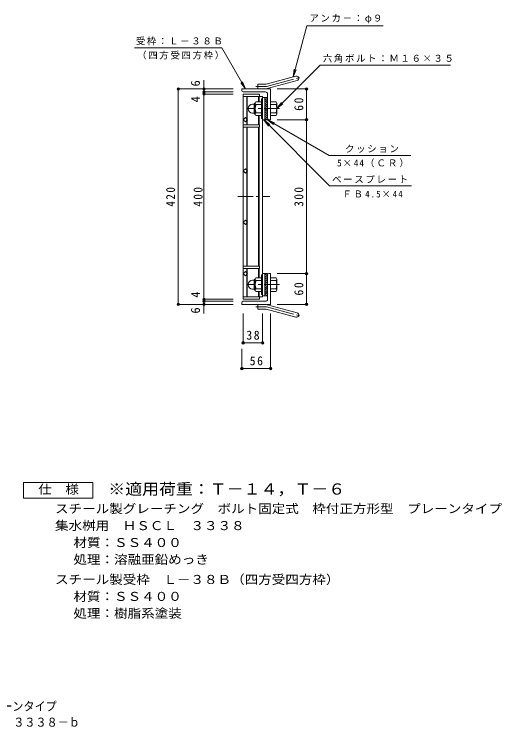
# Model space of a CAD drawing. Units: millimetres at full size, sheet at 1:6. Extents: x -759 to 1068, y -824 to 664.
# Drawn here: x 118 to 1068, y -824 to 566 of the extents above; entities that cross this region are included whole.
import ezdxf
from ezdxf.enums import TextEntityAlignment as Align

# ---------------------------------------------------------------- set-up
doc = ezdxf.new("R2010")
doc.units = ezdxf.units.MM
doc.header["$LTSCALE"] = 6
doc.header["$PDMODE"] = 32
doc.header["$PDSIZE"] = 4.8
doc.linetypes.add('CHAIN1', pattern=[8, 5, -1, 1, -1])
doc.linetypes.add('CHAIN2', pattern=[12, 9, -1, 1, -1])
for name, color, linetype, lineweight in [('E-1', 2, 'Continuous', 9), ('E-2', 3, 'Continuous', 9), ('E-4', 7, 'Continuous', 9), ('E-5', 7, 'Continuous', 9), ('F-4_F-4ﾚｲﾔ', 2, 'Continuous', 9)]:
    doc.layers.add(name, color=color, linetype=linetype, lineweight=lineweight)
doc.layers.add('F-5_F-5ﾚｲﾔ', color=2, linetype='Continuous')
doc.styles.add('ＭＳ ゴシック', font='')
doc.styles.get('ＭＳ ゴシック').set_extended_font_data('MS Gothic')

msp = doc.modelspace()

# ---------------------------------------------------------------- linework, layer by layer
at = {"layer": 'E-1'}
for p, q in [((608.644, 430.253), (666.835, 445.845)), ((610.973, 421.56), (669.164, 437.152)), ((561.5, 417.446), (561.5, 420.946)), ((617.5, 420.946), (561.5, 420.946)), ((592.5, 420.946), (592.5, 429.946)), ((606.315, 429.946), (592.5, 429.946)), ((617.5, 420.946), (617.5, 360.946)), ((607.5, 414.946), (564, 414.946)), ((606.5, 360.446), (606.5, 404.446)), ((611.5, 404.446), (606.5, 404.446)), ((611.5, 401.609), (608.662, 404.446)), ((582.19, 390.947), (585.7, 390.947)), ((585.7, 373.246), (585.7, 391.647)), ((587.5, 393.446), (587.7, 393.446)), ((587.7, 393.197), (587.7, 371.696)), ((599.7, 395.947), (588.738, 395.947)), ((599.7, 390.446), (588.738, 390.446)), ((599.7, 401.446), (599.7, 363.446)), ((602, 401.446), (599.7, 401.446)), ((611.5, 397.366), (606.5, 402.366)), ((611.5, 393.124), (606.5, 398.124)), ((611.5, 388.881), (606.5, 393.881)), ((611.5, 384.639), (606.5, 389.638)), ((617.5, 395.947), (628.461, 395.947)), ((617.5, 390.446), (628.461, 390.446)), ((629.7, 393.446), (629.5, 393.446)), ((629.5, 393.197), (629.5, 371.696)), ((611.5, 380.396), (606.5, 385.396)), ((611.5, 376.153), (606.5, 381.153)), ((611.5, 371.911), (606.5, 376.911)), ((582.2, 373.946), (585.7, 373.946)), ((587.5, 371.446), (587.7, 371.446)), ((599.7, 374.446), (588.738, 374.446)), ((599.7, 368.946), (588.738, 368.946)), ((602, 363.446), (599.7, 363.446)), ((611.5, 367.668), (606.5, 372.668)), ((611.5, 363.425), (606.5, 368.425)), ((610.236, 360.446), (606.5, 364.183)), ((617.5, 374.446), (628.461, 374.446)), ((617.5, 368.946), (628.461, 368.946)), ((629.7, 371.446), (629.5, 371.446)), ((614, 360.946), (617.5, 360.946)), ((599.7, 20.445), (599.7, 58.445)), ((602, 58.445), (599.7, 58.445)), ((606.5, 61.446), (606.5, 17.445)), ((610.236, 61.446), (606.5, 57.709)), ((611.5, 58.466), (606.5, 53.466)), ((614, 60.945), (617.5, 60.945)), ((617.5, 0.945), (617.5, 60.945)), ((582.2, 47.946), (585.7, 47.946)), ((585.7, 48.645), (585.7, 30.245)), ((587.5, 50.445), (587.7, 50.445)), ((587.7, 28.695), (587.7, 50.195)), ((599.7, 52.945), (588.738, 52.945)), ((599.7, 47.445), (588.738, 47.445)), ((611.5, 54.224), (606.5, 49.224)), ((611.5, 49.981), (606.5, 44.981)), ((611.5, 45.738), (606.5, 40.738)), ((617.5, 52.945), (628.461, 52.945)), ((617.5, 47.445), (628.461, 47.445)), ((629.7, 50.445), (629.5, 50.445)), ((629.5, 28.695), (629.5, 50.195)), ((582.19, 30.945), (585.7, 30.945)), ((587.5, 28.445), (587.7, 28.445)), ((599.7, 31.445), (588.738, 31.445)), ((611.5, 41.496), (606.5, 36.496)), ((611.5, 37.253), (606.5, 32.253)), ((611.5, 33.011), (606.5, 28.011)), ((611.5, 28.768), (606.5, 23.768)), ((617.5, 31.445), (628.461, 31.445)), ((629.7, 28.445), (629.5, 28.445)), ((599.7, 25.945), (588.738, 25.945)), ((602, 20.445), (599.7, 20.445)), ((611.5, 24.525), (606.5, 19.525)), ((611.5, 17.445), (606.5, 17.445)), ((611.5, 20.283), (608.662, 17.445)), ((617.5, 25.945), (628.461, 25.945)), ((561.5, 4.445), (561.5, 0.945)), ((617.5, 0.945), (561.5, 0.945)), ((607.5, 6.945), (564, 6.945)), ((592.5, 0.945), (592.5, -8.055)), ((610.973, 0.332), (669.164, -15.26)), ((606.315, -8.055), (592.5, -8.055)), ((608.644, -8.361), (666.835, -23.954))]:
    msp.add_line(p, q, dxfattribs=at)
at = {"layer": 'E-1', "linetype": 'CHAIN2'}
for p, q in [((609.809, 425.906), (674.975, 443.368)), ((606.315, 425.446), (588.695, 425.446)), ((606.315, -3.555), (588.695, -3.555)), ((609.809, -4.015), (674.975, -21.476))]:
    msp.add_line(p, q, dxfattribs=at)
at = {"layer": 'E-1', "linetype": 'CHAIN1'}
for p, q in [((635.103, 382.446), (570.398, 382.446)), ((635.103, 39.445), (570.398, 39.445))]:
    msp.add_line(p, q, dxfattribs=at)
at = {"layer": 'E-1'}
for points in [[(611.5, 410.946), (611.5, 360.446), (606.5, 360.446)], [(611.5, 10.945), (611.5, 61.446), (606.5, 61.446)]]:
    msp.add_lwpolyline(points, dxfattribs=at)
for centre, radius, start, end in [((668, 441.499), 4.5, 285.00014, 104.99991), ((564, 417.446), 2.5, 180, 270), ((606.315, 438.946), 9, 270, 285.00002), ((606.315, 438.946), 18, 270, 285), ((607.5, 410.946), 4, 0, 90), ((582.19, 382.456), 8.49, 90, 180), ((587.5, 391.647), 1.8, 90, 180), ((591.86, 393.197), 4.16, 138.61835, 221.37988), ((611.7, 382.446), 24, 160.52881, 199.47119), ((605.5, 382.446), 24, 340.52881, 19.47119), ((625.34, 393.197), 4.16, 318.62012, 41.38165), ((582.2, 382.446), 8.5, 180, 270), ((587.5, 373.246), 1.8, 180, 270), ((591.86, 371.696), 4.16, 138.62012, 221.38165), ((614, 363.446), 2.5, 180, 270), ((625.34, 371.696), 4.16, 318.61835, 41.37988), ((614, 58.445), 2.5, 90, 180), ((582.2, 39.445), 8.5, 90, 180), ((587.5, 48.645), 1.8, 90, 180), ((591.86, 50.195), 4.16, 138.61835, 221.37988), ((611.7, 39.445), 24, 160.52881, 199.47119), ((605.5, 39.445), 24, 340.52881, 19.47119), ((625.34, 50.195), 4.16, 318.62012, 41.38165), ((582.19, 39.435), 8.49, 180, 270), ((587.5, 30.245), 1.8, 180, 270), ((591.86, 28.695), 4.16, 138.62012, 221.38165), ((625.34, 28.695), 4.16, 318.61835, 41.37988), ((564, 4.445), 2.5, 90, 180), ((606.315, -17.055), 18, 75, 90), ((607.5, 10.945), 4, 270, 0), ((606.315, -17.055), 9, 74.99998, 90), ((668, -19.607), 4.5, 255.00009, 74.99986)]:
    msp.add_arc(centre, radius, start, end, dxfattribs=at)
at = {"layer": 'E-1', "linetype": 'CHAIN2'}
for centre, start, end in [((606.315, 438.946), 270, 284.99995), ((606.315, -17.055), 75.00005, 90)]:
    msp.add_arc(centre, 13.5, start, end, dxfattribs=at)
at = {"layer": 'E-2'}
for p, q in [((564, 410.946), (596, 410.946)), ((564, 10.945), (564, 410.946)), ((564, 406.446), (602, 406.446)), ((571, 406.446), (571, 350.946)), ((572, 406.446), (572, 350.946)), ((594, 406.446), (594, 395.946)), ((595, 406.446), (595, 395.946)), ((596, 410.946), (596, 406.446)), ((602, 406.446), (602, 15.445)), ((606.5, 404.446), (602, 404.446)), ((606.5, 360.446), (606.5, 404.446)), ((594, 368.946), (594, 350.946)), ((595, 368.946), (595, 350.946)), ((564, 350.946), (596, 350.946)), ((596, 350.946), (596, 346.446)), ((606.5, 360.446), (602, 360.446)), ((564, 346.446), (596, 346.446)), ((571, 346.446), (571, 75.445)), ((572, 346.446), (572, 75.445)), ((594, 346.446), (594, 75.445)), ((595, 346.446), (595, 75.445)), ((564, 75.445), (596, 75.445)), ((564, 70.945), (596, 70.945)), ((571, 15.445), (571, 70.945)), ((572, 15.445), (572, 70.945)), ((594, 52.945), (594, 70.945)), ((595, 52.945), (595, 70.945)), ((596, 70.945), (596, 75.445)), ((606.5, 61.446), (602, 61.446)), ((606.5, 61.446), (606.5, 17.445)), ((564, 15.445), (602, 15.445)), ((594, 15.445), (594, 25.945)), ((595, 15.445), (595, 25.945)), ((596, 10.945), (596, 15.445)), ((606.5, 17.445), (602, 17.445)), ((564, 10.945), (596, 10.945))]:
    msp.add_line(p, q, dxfattribs=at)
at = {"layer": 'E-2', "linetype": 'CHAIN1'}
msp.add_line((553.58, 210.946), (616.121, 210.946), dxfattribs=at)
at = {"layer": 'E-2'}
for points in [[(564, 360.946), (568.242, 365.189), (572.485, 360.946), (568.242, 356.704)], [(568.242, 256.704), (572.485, 260.946), (568.242, 265.189), (564, 260.946)], [(568.242, 156.704), (572.485, 160.946), (568.242, 165.189), (564, 160.946)], [(568.242, 56.704), (572.485, 60.946), (568.242, 65.189), (564, 60.946)]]:
    msp.add_lwpolyline(points, close=True, dxfattribs=at)
at = {"layer": 'E-4'}
for p, q in [((487.5, 437.809), (487.5, 414.946)), ((435.7, 420.946), (544.5, 420.946)), ((437.5, 420.946), (437.5, 0.946)), ((689.3, 420.946), (630.5, 420.946)), ((687.5, 360.946), (687.5, 420.946)), ((485.7, 414.946), (544.5, 414.946)), ((485.7, 410.946), (544.5, 410.946)), ((487.5, 414.946), (487.5, 410.946)), ((487.5, 410.946), (487.5, 10.946)), ((689.3, 360.946), (630.5, 360.946)), ((687.5, 60.945), (687.5, 360.946)), ((689.3, 60.945), (630.5, 60.945)), ((687.5, 0.946), (687.5, 60.945)), ((435.7, 0.946), (544.5, 0.946)), ((485.7, 10.946), (544.5, 10.946)), ((485.7, 6.946), (544.5, 6.946)), ((487.5, 10.946), (487.5, 6.946)), ((487.5, 6.946), (487.5, -16.883)), ((689.3, 0.946), (630.5, 0.946)), ((564, -75.854), (564, -17.054)), ((602, -75.854), (602, -17.054)), ((617.5, -125.854), (617.5, -17.054)), ((564, -74.054), (602, -74.054)), ((561.5, -125.854), (561.5, -85.449)), ((561.5, -124.054), (617.5, -124.054))]:
    msp.add_line(p, q, dxfattribs=at)
for p in [(437.5, 420.946), (487.5, 420.946), (487.5, 414.946), (687.5, 420.946), (487.5, 410.946), (687.5, 360.946), (687.5, 60.945), (437.5, 0.946), (487.5, 10.946), (487.5, 6.946), (487.5, 0.946), (687.5, 0.946), (564, -74.054), (602, -74.054), (561.5, -124.054), (617.5, -124.054)]:
    msp.add_point(p, dxfattribs=at)
at = {"layer": 'E-5'}
for p, q in [((661.448, 444.402), (688.039, 543.639)), ((837.039, 543.639), (688.039, 543.639)), ((352.205, 501.131), (522.205, 501.131)), ((568.5, 420.946), (522.205, 501.131)), ((661.448, 444.402), (663.406, 459.274)), ((661.448, 444.402), (667.189, 458.26)), ((568.5, 420.946), (559.368, 432.846)), ((568.5, 420.946), (562.76, 434.804)), ((629.5, 382.446), (638.631, 394.347)), ((629.5, 382.446), (641.4, 391.578)), ((604.25, 360.446), (613.381, 348.546)), ((604.25, 360.446), (616.15, 351.315)), ((604.25, 360.446), (732.446, 232.249)), ((611.501, 360.446), (623.401, 351.314)), ((611.501, 360.446), (625.359, 354.705)), ((732.446, 232.249), (891.946, 232.249))]:
    msp.add_line(p, q, dxfattribs=at)
for points in [[(629.5, 382.446), (714.291, 467.238), (968.291, 467.238)], [(611.501, 360.446), (731.475, 291.178), (890.975, 291.178)]]:
    msp.add_lwpolyline(points, dxfattribs=at)
at = {"layer": 'F-4_F-4ﾚｲﾔ'}
msp.add_lwpolyline([(135.943, -376.445), (135.943, -346.444), (270.943, -346.444), (270.943, -376.445)], close=True, dxfattribs=at)

# ---------------------------------------------------------------- texts
at = {"layer": 'E-4', "color": 2, "style": 'ＭＳ ゴシック'}
for s, p in [('6', (485.006, 425.809)), ('4', (485.006, 394.728)), ('4', (485.006, 14.198)), ('6', (485.006, -16.883))]:
    msp.add_text(s, height=17.6, rotation=90, dxfattribs=at).set_placement(p, align=Align.BOTTOM_LEFT)
at = {"layer": 'E-4', "color": 2, "char_height": 17.6, "attachment_point": 7, "rotation": 90, "style": 'ＭＳ ゴシック'}
for s, insert in [('\\T1.27;\\W0.95;60', (681.5, 378.196)), ('\\T1.27;\\W0.9;420', (431.5, 191.446)), ('\\T1.27;\\W0.9;400', (485.006, 191.446)), ('\\T1.27;\\W0.9;300', (681.5, 191.446)), ('\\T1.27;\\W0.95;60', (681.5, 18.196))]:
    msp.add_mtext(s, dxfattribs=dict(at, insert=insert))
at = {"layer": 'E-4', "color": 2, "char_height": 17.6, "attachment_point": 7, "style": 'ＭＳ ゴシック'}
for s, insert in [('\\T1.27;\\W0.95;38', (570.25, -68.054)), ('\\T1.27;\\W0.95;56', (576.75, -118.054))]:
    msp.add_mtext(s, dxfattribs=dict(at, insert=insert))
at = {"layer": 'E-5', "char_height": 13.2, "attachment_point": 7, "style": 'ＭＳ ゴシック'}
for s, insert in [('\\T1.17;アンカ－：φ９', (693.039, 548.639)), ('\\T1.17;受枠：Ｌ－３８Ｂ', (354.705, 506.131)), ('\\T1.17;（四方受四方枠）', (357.205, 478.131)), ('\\T1.17;六角ボルト：Ｍ１６×３５', (719.291, 472.238)), ('\\T1.17;クッション', (762.725, 296.178)), ('\\T1.21;5×44（ＣＲ）', (747.225, 268.178)), ('\\T1.17;ベースプレート', (737.446, 237.249)), ('\\T1.26;\\W0.95;ＦＢ4.5×44', (757.696, 209.249))]:
    msp.add_mtext(s, dxfattribs=dict(at, insert=insert))
at = {"layer": 'F-4_F-4ﾚｲﾔ', "style": 'ＭＳ ゴシック', "width": 1.1}
for s, p in [('仕\u3000様', (164.443, -373.444)), ('スチール製グレーチング\u3000ボルト固定式\u3000枠付正方形型\u3000プレーンタイプ', (197.197, -411.196)), ('集水桝用\u3000ＨＳＣＬ\u3000３３３８', (197.197, -444.196)), ('材質：ＳＳ４００', (233.024, -477.196)), ('処理：溶融亜鉛めっき', (233.024, -510.196)), ('スチール製受枠\u3000Ｌ－３８Ｂ（四方受四方枠）', (197.197, -549.196)), ('材質：ＳＳ４００', (233.024, -582.196)), ('処理：樹脂系塗装', (233.024, -615.196))]:
    msp.add_text(s, height=17.6, dxfattribs=at).set_placement(p, align=Align.BOTTOM_LEFT)
at = {"layer": 'F-5_F-5ﾚｲﾔ', "color": 3, "style": 'ＭＳ ゴシック', "width": 1.1}
msp.add_text('※適用荷重：Ｔ－１４，Ｔ－６', height=21.99, dxfattribs=at).set_placement((300.943, -376.445), align=Align.BOTTOM_LEFT)
at = {"layer": 'F-5_F-5ﾚｲﾔ', "style": 'ＭＳ ゴシック', "width": 0.9}
for s, p in [('スチール製グレーチング\u3000ボルト固定式\u3000枠付正方形型\u3000プレーンタイプ', (-512.598, -796.274)), ('集水桝用\u3000クッション付\u3000ＨＳＣＬ\u3000３３３８－ｂ', (-251.437, -827.323))]:
    msp.add_text(s, height=17.6, dxfattribs=at).set_placement(p, align=Align.BOTTOM_LEFT)

doc.saveas('drawing.dxf')
